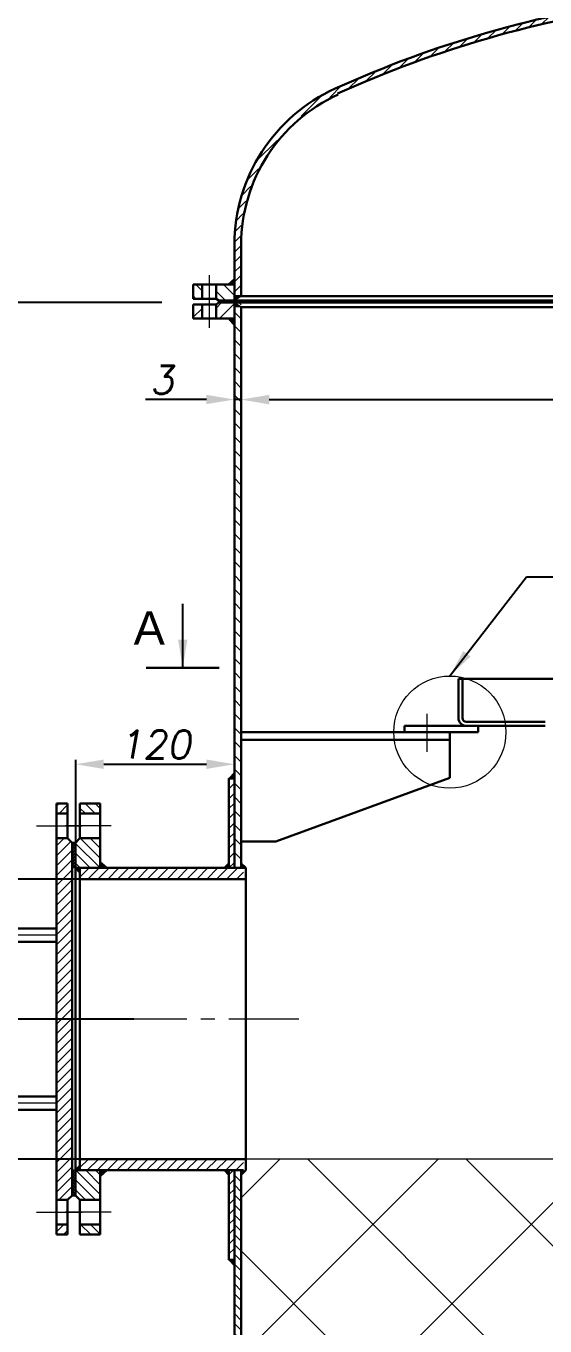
# Model space of a CAD drawing. Header units: inches. Extents: x -9 to 5931, y 0 to 8400.
# Drawn here: x 963 to 1426, y 6273 to 7434 of the extents above; entities that cross this region are included whole.
import ezdxf

# ---------------------------------------------------------------- set-up
doc = ezdxf.new("R2010")
doc.units = ezdxf.units.IN
doc.header["$LTSCALE"] = 50
doc.header["$MEASUREMENT"] = 0
doc.linetypes.add('CENTER', pattern=[2, 1.25, -0.25, 0.25, -0.25])
for name, color, linetype, lineweight in [('Dam', 2, 'Continuous', 30), ('kthuoc', 3, 'Continuous', 13), ('manh', 4, 'Continuous', 13), ('Tam', 1, 'CENTER', 13)]:
    doc.layers.add(name, color=color, linetype=linetype, lineweight=lineweight)
doc.styles.add('chu2.5', font='txt.shx', dxfattribs={"oblique": 10, "height": 25})
doc.dimstyles.new('kichthuoc2.5', dxfattribs={"dimtxt": 25, "dimasz": 25, "dimexe": 4, "dimexo": 0, "dimgap": 5, "dimtad": 1, "dimtoh": 1, "dimdec": 0, "dimzin": 0, "dimdsep": 46, "dimtxsty": 'chu2.5', "dimcen": 5, "dimclrd": 256, "dimclre": 256, "dimclrt": 256, "dimadec": 0, "dimazin": 0, "dimtfac": 1, "dimtdec": 0, "dimtmove": 0, "dimatfit": 0, "dimfxl": 0, "dimtolj": 1, "dimtzin": 0, "dimarcsym": 0})
pattern_1 = [(45, (18460.944, -284.3205), (-4.4194174, 4.4194174), [])]
pattern_2 = [(45, (22498.5065, -159.3205), (-4.4194174, 4.4194174), [])]
pattern_3 = [(135, (18460.944, -284.3205), (-4.4194174, -4.4194174), [])]

# ---------------------------------------------------------------- blocks, each defined once
blk = doc.blocks.new('*D50')
at = {"layer": 'DEFPOINTS', "color": 0}
for p in [(1149.2, 6774.9), (1149.2, 6772.6), (1007.4, 6704.9)]:
    blk.add_point(p, dxfattribs=at)
at = {"layer": 'manh', "lineweight": -2}
for p, q in [((1007.4, 6704.9), (1007.4, 6778.9)), ((1032.4, 6774.9), (1124.2, 6774.9)), ((1149.2, 6772.6), (1149.2, 6778.9))]:
    blk.add_line(p, q, dxfattribs=at)
at = {"layer": 'manh'}
for points in [[(1032.4, 6779.1), (1032.4, 6770.7), (1007.4, 6774.9)], [(1124.2, 6779.1), (1124.2, 6770.7), (1149.2, 6774.9)]]:
    blk.add_solid(points, dxfattribs=at)
at = {"layer": 'manh', "insert": (1078.3, 6792.4), "char_height": 25, "attachment_point": 5, "style": 'chu2.5'}
blk.add_mtext('\\A1;120', dxfattribs=at)
blk = doc.blocks.new('*D19')
at = {"layer": 'DEFPOINTS', "color": 0}
for p in [(1082.7, 7549.3), (735, 581.1), (961.2, 581.1)]:
    blk.add_point(p, dxfattribs=at)
at = {"layer": 'manh', "lineweight": -2}
for p, q in [((1082.7, 7549.3), (731, 7549.3)), ((735, 7524.3), (735, 606.1)), ((961.2, 581.1), (731, 581.1))]:
    blk.add_line(p, q, dxfattribs=at)
at = {"layer": 'manh'}
for points in [[(730.8, 7524.3), (739.1, 7524.3), (735, 7549.3)], [(730.8, 606.1), (739.1, 606.1), (735, 581.1)]]:
    blk.add_solid(points, dxfattribs=at)
at = {"layer": 'manh', "insert": (717.5, 4065.2), "char_height": 25, "attachment_point": 5, "rotation": 90, "style": 'chu2.5'}
blk.add_mtext('\\A1;9000', dxfattribs=at)
blk = doc.blocks.new('*D45')
at = {"layer": 'DEFPOINTS', "color": 0}
for p in [(839.5, 7549.3), (1652.2, 7549.3), (1084.4, 7187.2)]:
    blk.add_point(p, dxfattribs=at)
at = {"layer": 'manh', "lineweight": -2}
for p, q in [((1652.2, 7549.3), (835.5, 7549.3)), ((839.5, 7212.2), (839.5, 7524.3)), ((1084.4, 7187.2), (835.5, 7187.2))]:
    blk.add_line(p, q, dxfattribs=at)
at = {"layer": 'manh'}
for points in [[(835.4, 7524.3), (843.7, 7524.3), (839.5, 7549.3)], [(835.4, 7212.2), (843.7, 7212.2), (839.5, 7187.2)]]:
    blk.add_solid(points, dxfattribs=at)
at = {"layer": 'manh', "insert": (822, 7368.2), "char_height": 25, "attachment_point": 5, "rotation": 90, "style": 'chu2.5'}
blk.add_mtext('\\A1;350', dxfattribs=at)
blk = doc.blocks.new('*D15')
at = {"layer": 'DEFPOINTS', "color": 0}
for p in [(1059.4, 6547.3), (839.5, 4331.1), (1155.4, 4331.1)]:
    blk.add_point(p, dxfattribs=at)
at = {"layer": 'manh', "lineweight": -2}
for p, q in [((1059.4, 6547.3), (835.5, 6547.3)), ((839.5, 6522.3), (839.5, 4356.1)), ((1155.4, 4331.1), (835.5, 4331.1))]:
    blk.add_line(p, q, dxfattribs=at)
at = {"layer": 'manh'}
for points in [[(835.4, 6522.3), (843.7, 6522.3), (839.5, 6547.3)], [(835.4, 4356.1), (843.7, 4356.1), (839.5, 4331.1)]]:
    blk.add_solid(points, dxfattribs=at)
at = {"layer": 'manh', "insert": (822, 5439.2), "char_height": 25, "attachment_point": 5, "rotation": 90, "style": 'chu2.5'}
blk.add_mtext('\\A1;4050', dxfattribs=at)
blk = doc.blocks.new('*D14')
at = {"layer": 'DEFPOINTS', "color": 0}
for p in [(1135.9, 6672.3), (907.7, 6422.3), (1149.4, 6422.3)]:
    blk.add_point(p, dxfattribs=at)
at = {"layer": 'manh', "lineweight": -2}
for p, q in [((1135.9, 6672.3), (903.7, 6672.3)), ((907.7, 6647.3), (907.7, 6447.3)), ((1149.4, 6422.3), (903.7, 6422.3))]:
    blk.add_line(p, q, dxfattribs=at)
at = {"layer": 'manh'}
for points in [[(903.5, 6647.3), (911.8, 6647.3), (907.7, 6672.3)], [(903.5, 6447.3), (911.8, 6447.3), (907.7, 6422.3)]]:
    blk.add_solid(points, dxfattribs=at)
at = {"layer": 'manh', "insert": (890.2, 6547.3), "char_height": 25, "attachment_point": 5, "rotation": 90, "style": 'chu2.5'}
blk.add_mtext('\\A1;%%c250', dxfattribs=at)
blk = doc.blocks.new('*D63')
at = {"layer": 'DEFPOINTS', "color": 0}
for p in [(2149.2, 7121.9), (1155.2, 7116.3), (2149.2, 7100.5)]:
    blk.add_point(p, dxfattribs=at)
at = {"layer": 'kthuoc', "lineweight": -2}
for p, q in [((2149.2, 7121.9), (2149.2, 7096.5)), ((1155.2, 7116.3), (1155.2, 7096.5)), ((1180.2, 7100.5), (2124.2, 7100.5))]:
    blk.add_line(p, q, dxfattribs=at)
at = {"layer": 'kthuoc'}
for points in [[(1180.2, 7104.6), (1180.2, 7096.3), (1155.2, 7100.5)], [(2124.2, 7104.6), (2124.2, 7096.3), (2149.2, 7100.5)]]:
    blk.add_solid(points, dxfattribs=at)
at = {"layer": 'kthuoc', "insert": (1702.3, 7118), "char_height": 25, "attachment_point": 5, "style": 'chu2.5'}
blk.add_mtext('\\A1;%%c1000', dxfattribs=at)
blk = doc.blocks.new('*D72')
at = {"layer": 'DEFPOINTS', "color": 0}
for p in [(1149.2, 7100.6), (1149.2, 7096.5), (1155.2, 7096.5)]:
    blk.add_point(p, dxfattribs=at)
at = {"layer": 'kthuoc', "lineweight": -2}
for p, q in [((1124.2, 7100.6), (1069.6, 7100.6)), ((1149.2, 7096.5), (1149.2, 7104.6)), ((1155.2, 7100.6), (1149.2, 7100.6)), ((1155.2, 7096.5), (1155.2, 7104.6)), ((1180.2, 7100.6), (1205.2, 7100.6))]:
    blk.add_line(p, q, dxfattribs=at)
at = {"layer": 'kthuoc'}
for points in [[(1124.2, 7104.8), (1124.2, 7096.5), (1149.2, 7100.6)], [(1180.2, 7104.8), (1180.2, 7096.5), (1155.2, 7100.6)]]:
    blk.add_solid(points, dxfattribs=at)
at = {"layer": 'kthuoc', "insert": (1084.4, 7118.1), "char_height": 25, "attachment_point": 5, "style": 'chu2.5'}
blk.add_mtext('\\A1;3', dxfattribs=at)

msp = doc.modelspace()

# ---------------------------------------------------------------- hatches: boundary and pattern name
at = {"layer": 'kthuoc'}
h = msp.add_hatch(dxfattribs=at)
h.set_pattern_fill('ANSI31', color=256, scale=50, style=0)
h.set_pattern_definition(pattern_1)
h.paths.add_polyline_path([(1517.2, 7453.2, 0.072301), (1241.3, 7373.8, 0.063914), (1209.2, 7354), (1205.7, 7357.7, -0.064627), (1239.2, 7378.4, -0.072472), (1517.2, 7458.2)])
h = msp.add_hatch(dxfattribs=at)
h.set_pattern_fill('ANSI31', color=256, scale=50, style=0)
h.set_pattern_definition(pattern_1)
h.paths.add_polyline_path([(1209.2, 7354), (1205.7, 7357.7, 0.225788), (1149.2, 7238.9), (1149.2, 7188.9), (1154.2, 7188.9), (1154.2, 7238.9, -0.226534)])
for points in [[(1149.2, 7208.6), (1143.3, 7203.2), (1149.2, 7203.2)], [(1149.2, 7172.9), (1143.7, 7172.9), (1149.2, 7166.3)], [(1149.2, 6767.5), (1144.2, 6762.3), (1149.2, 6762.3)], [(1029.2, 6688.3), (1035.2, 6682.3), (1029.2, 6682.3)], [(1007.2, 6682.3), (1011.2, 6682.3), (1011.2, 6678.3)], [(1144.2, 6686.4), (1140.2, 6682.3), (1144.2, 6682.3)], [(1155.2, 6686.4), (1155.2, 6682.3), (1159.2, 6682.3)], [(1007.2, 6412.3), (1011.2, 6412.3), (1011.2, 6416.3)], [(1029.2, 6406.3), (1035.2, 6412.3), (1029.2, 6412.3)], [(1144.2, 6408.2), (1140.2, 6412.3), (1144.2, 6412.3)], [(1155.2, 6408.2), (1155.2, 6412.3), (1159.2, 6412.3)], [(1149.2, 6327), (1144.2, 6332.3), (1149.2, 6332.3)]]:
    msp.add_hatch(color=256, dxfattribs=at).paths.add_polyline_path(points)
h = msp.add_hatch(dxfattribs=at)
h.set_pattern_fill('ANSI38', color=256, scale=10, style=0)
h.paths.add_polyline_path([(1149.2, 7188.9), (1135.1, 7188.9), (1135.1, 7187.2), (1149.2, 7187.2)])
h = msp.add_hatch(color=256, dxfattribs=at)
h.paths.add_polyline_path([(1154.2, 7192.5), (1149.2, 7192.5), (1149.2, 7188.9)])
h.paths.add_polyline_path([(1149.2, 7187.2), (1149.2, 7183.3), (1155.2, 7183.3)])
h = msp.add_hatch(dxfattribs=at)
h.set_pattern_fill('ANSI31', color=256, scale=50, style=0)
h.set_pattern_definition(pattern_2)
h.paths.add_polyline_path([(1144.2, 6682.3), (1149.2, 6682.3), (1149.2, 6762.3), (1144.2, 6762.3)])
h = msp.add_hatch(dxfattribs=at)
h.set_pattern_fill('ANSI31', color=256, scale=50, style=0)
h.set_pattern_definition(pattern_1)
h.paths.add_polyline_path([(990.2, 6739.8), (990.2, 6730.8), (1000.2, 6730.8), (1000.2, 6739.8)])
h = msp.add_hatch(dxfattribs=at)
h.set_pattern_fill('ANSI31', color=256, scale=50, angle=90, style=0)
h.set_pattern_definition(pattern_3)
h.paths.add_polyline_path([(1011.2, 6739.8), (1029.2, 6739.8), (1029.2, 6730.8), (1011.2, 6730.8)])
h.paths.add_polyline_path([(1007.2, 6704.8), (1011.2, 6708.8), (1029.2, 6708.8), (1029.2, 6682.3), (1007.2, 6682.3)])
h = msp.add_hatch(dxfattribs=at)
h.set_pattern_fill('ANSI31', color=256, scale=50, style=0)
h.set_pattern_definition(pattern_1)
h.paths.add_polyline_path([(1004.2, 6704.8), (1000.2, 6708.8), (990.2, 6708.8), (990.2, 6547.3), (1004.2, 6547.3)])
h = msp.add_hatch(dxfattribs=at)
h.set_pattern_fill('ANSI37', color=256, scale=15, style=0)
h.set_pattern_definition([(315, (0, 13094.5536), (-1.3258252, -1.3258252), []), (225, (0, 13094.5536), (-1.3258252, 1.3258252), [])])
h.paths.add_polyline_path([(1007.2, 6682.3), (1004.2, 6682.3), (1004.2, 6704.8), (1007.2, 6704.8)])
h = msp.add_hatch(dxfattribs=at)
h.set_pattern_fill('ANSI31', color=256, scale=50, style=0)
h.set_pattern_definition([(45, (477.8466, 121.4255), (-4.4194174, 4.4194174), [])])
h.paths.add_polyline_path([(1011.2, 6682.3), (1011.2, 6672.3), (1157.2, 6672.3), (1157.2, 6682.3)])
h = msp.add_hatch(dxfattribs=at)
h.set_pattern_fill('ANSI31', color=256, scale=50, style=0)
h.set_pattern_definition(pattern_1)
h.paths.add_polyline_path([(1004.2, 6547.3), (990.2, 6547.3), (990.2, 6385.8), (1000.2, 6385.8), (1004.2, 6389.8)])
h = msp.add_hatch(dxfattribs=at)
h.set_pattern_fill('ANSI31', color=256, scale=50, style=0)
h.set_pattern_definition([(45, (477.8466, 171.4255), (-4.4194174, 4.4194174), [])])
h.paths.add_polyline_path([(1011.2, 6422.3), (1011.2, 6412.3), (1157.2, 6412.3), (1157.2, 6422.3)])
h = msp.add_hatch(dxfattribs=at)
h.set_pattern_fill('ANSI37', color=256, scale=15, style=0)
h.paths.add_polyline_path([(1007.2, 6412.3), (1004.2, 6412.3), (1004.2, 6389.8), (1007.2, 6389.8)])
h = msp.add_hatch(dxfattribs=at)
h.set_pattern_fill('ANSI31', color=256, scale=50, angle=90, style=0)
h.set_pattern_definition(pattern_3)
h.paths.add_polyline_path([(1011.2, 6363.8), (1029.2, 6363.8), (1029.2, 6354.8), (1011.2, 6354.8)])
h.paths.add_polyline_path([(1029.2, 6385.8), (1011.2, 6385.8), (1007.2, 6389.8), (1007.2, 6412.3), (1029.2, 6412.3)])
h = msp.add_hatch(dxfattribs=at)
h.set_pattern_fill('ANSI31', color=256, scale=50, style=0)
h.set_pattern_definition(pattern_2)
h.paths.add_polyline_path([(1149.2, 6412.3), (1144.2, 6412.3), (1144.2, 6332.3), (1149.2, 6332.3)])
h = msp.add_hatch(dxfattribs=at)
h.set_pattern_fill('ANSI31', color=256, scale=50, angle=90, style=0)
h.paths.add_polyline_path([(1155.2, 6412.3), (1149.2, 6412.3), (1149.2, 6200.1), (1155.2, 6200.1)])
h = msp.add_hatch(dxfattribs=at)
h.set_pattern_fill('ANSI31', color=256, scale=50, style=0)
h.set_pattern_definition(pattern_1)
h.paths.add_polyline_path([(1000.2, 6354.8), (1000.2, 6363.8), (990.2, 6363.8), (990.2, 6354.8)])
at = {"layer": 'manh'}
h = msp.add_hatch(dxfattribs=at)
h.set_pattern_fill('ANSI31', color=256, scale=70, angle=90, style=0)
h.set_pattern_definition([(135, (22498.5065, -284.3205), (-6.1871843, -6.1871843), [])])
h.paths.add_polyline_path([(1112.2, 7190.6), (1120.2, 7190.6), (1120.2, 7203.2), (1112.2, 7203.2)])
h.paths.add_polyline_path([(1132.8, 7203.2), (1132.8, 7190.6), (1135.1, 7188.9), (1149.4, 7188.9), (1149.4, 7203.2)])
h = msp.add_hatch(dxfattribs=at)
h.set_pattern_fill('ANSI31', color=256, scale=70, style=0)
h.set_pattern_definition([(45, (22498.5065, -284.3205), (-6.1871843, 6.1871843), [])])
h.paths.add_polyline_path([(1120.2, 7185.5), (1112.2, 7185.5), (1112.2, 7172.9), (1120.2, 7172.9)])
h.paths.add_polyline_path([(1132.8, 7172.9), (1149.2, 7172.9), (1149.2, 7187.2), (1135.1, 7187.2), (1132.8, 7185.5)])
h = msp.add_hatch(dxfattribs=at)
h.set_pattern_fill('ANSI31', color=256, scale=70, angle=90, style=0)
h.paths.add_polyline_path([(1155.2, 7187.2), (1149.2, 7187.2), (1149.2, 6682.3), (1155.2, 6682.3)])
h = msp.add_hatch(dxfattribs=at)
h.set_pattern_fill('ANSI37', color=256, scale=800, style=0)
edge = h.paths.add_edge_path()
edge.add_line((1155.2, 5702), (1652.2, 5702))
edge.add_line((1652.2, 5702), (1652.2, 5964))
edge.add_spline(control_points=[(1652.2, 5964), (1558.2, 6065.5), (1438.4, 6194.9), (1439.2, 6383), (1445.2, 6422.3)], knot_values=[825.567792, 825.567792, 825.567792, 825.567792, 1224.518177, 1334.321666, 1334.321666, 1334.321666, 1334.321666], degree=3, periodic=0)
edge.add_line((1445.2, 6422.3), (1432.3, 6422.3))
edge.add_line((1432.3, 6422.3), (1159.2, 6422.3))
edge.add_line((1159.2, 6422.3), (1159.2, 6412.3))
edge.add_line((1159.2, 6412.3), (1155.2, 6408.2))
edge.add_line((1155.2, 6408.2), (1155.2, 5702))
edge = h.paths.add_edge_path()
edge.add_spline(control_points=[(2149.2, 5776.8), (2133.6, 5774.7), (2086.5, 5770.3), (2015.5, 5899.8), (1798.2, 5765.4), (1700.8, 5897.9), (1652.2, 5964)], knot_values=[0, 0, 0, 0, 44.574412, 136.59516, 353.143599, 568.964577, 568.964577, 568.964577, 568.964577], degree=3, periodic=0)
edge.add_line((1652.2, 5964), (1652.2, 5702))
edge.add_line((1652.2, 5702), (2149.2, 5702))
edge.add_line((2149.2, 5702), (2149.2, 5776.8))

# ---------------------------------------------------------------- linework, layer by layer
at = {"layer": 'Dam'}
for p, q in [((1149.2, 7238.9), (1149.2, 7188.9)), ((1155.2, 7238.9), (1155.2, 7192.9)), ((1112.2, 7203.2), (1149.4, 7203.2)), ((1112.2, 7203.2), (1112.2, 7190.6)), ((1120.2, 7203.2), (1120.2, 7190.6)), ((1132.8, 7203.2), (1132.8, 7190.6)), ((1132.8, 7190.6), (1112.2, 7190.6)), ((1135.1, 7188.9), (1132.8, 7190.6)), ((1135.1, 7187.2), (1132.8, 7185.5)), ((1135.1, 7188.9), (1135.1, 7187.2)), ((1135.1, 7188.9), (1652.2, 7188.9)), ((1135.1, 7187.2), (1652.2, 7187.2)), ((1149.2, 7192.9), (1652.2, 7192.9)), ((1149.2, 7187.2), (1149.2, 6682.3)), ((1112.2, 7185.5), (1112.2, 7172.9)), ((1112.2, 7185.5), (1132.8, 7185.5)), ((1120.2, 7185.5), (1120.2, 7172.9)), ((1132.8, 7185.5), (1132.8, 7172.9)), ((1155.2, 7183.2), (1155.2, 6682.3)), ((1155.2, 7183.2), (1652.2, 7183.2)), ((1112.2, 7172.9), (1149.2, 7172.9)), ((1070.4, 6861.1), (1135.6, 6861.1)), ((1349.2, 6851.2), (1552.2, 6851.2)), ((1349.2, 6851.2), (1349.2, 6816.2)), ((1352.7, 6851.2), (1352.7, 6816.2)), ((1155.2, 6803.6), (1366.9, 6803.6)), ((1356.2, 6809.2), (1300.9, 6809.2)), ((1300.9, 6803.6), (1300.9, 6809.2)), ((1341.5, 6803.6), (1341.5, 6762.9)), ((1356.2, 6812.7), (1426.5, 6812.7)), ((1356.2, 6809.2), (1426.5, 6809.2)), ((1366.9, 6803.6), (1366.9, 6809.2)), ((1155.2, 6796.6), (1341.5, 6796.6)), ((1149.2, 6762.3), (1144.2, 6762.3)), ((1144.2, 6762.3), (1144.2, 6682.3)), ((1341.5, 6762.9), (1186, 6705.9)), ((990.2, 6739.8), (990.2, 6547.3)), ((990.2, 6739.8), (1000.2, 6739.8)), ((1000.2, 6739.8), (1000.2, 6708.8)), ((1029.2, 6739.8), (1011.2, 6739.8)), ((1011.2, 6739.8), (1011.2, 6708.8)), ((1029.2, 6739.8), (1029.2, 6682.3)), ((990.2, 6730.8), (1000.2, 6730.8)), ((1029.2, 6730.8), (1011.2, 6730.8)), ((990.2, 6708.8), (1000.2, 6708.8)), ((1000.2, 6708.8), (1004.2, 6704.8)), ((1007.2, 6704.8), (1004.2, 6704.8)), ((1004.2, 6704.8), (1004.2, 6547.3)), ((1004.2, 6704.8), (1004.2, 6547.3)), ((1011.2, 6708.8), (1007.2, 6704.8)), ((1007.2, 6704.8), (1007.2, 6547.3)), ((1007.2, 6704.8), (1007.2, 6547.3)), ((1029.2, 6708.8), (1011.2, 6708.8)), ((1186, 6705.9), (1155.2, 6705.9)), ((1029.2, 6687.5), (1035.2, 6682.3)), ((1007.2, 6682.3), (1011.2, 6678.3)), ((1159.2, 6682.3), (1007.2, 6682.3)), ((1011.2, 6682.3), (1011.2, 6547.3)), ((1140.2, 6682.3), (1144.2, 6686.4)), ((1159.2, 6682.3), (1155.2, 6686.4)), ((1159.2, 6682.3), (1159.2, 6547.3)), ((1159.2, 6672.3), (1011.2, 6672.3)), ((990.2, 6628.3), (950.2, 6628.3)), ((990.2, 6616.3), (950.2, 6616.3)), ((990.2, 6354.8), (990.2, 6547.3)), ((1004.2, 6389.8), (1004.2, 6547.3)), ((1007.2, 6389.8), (1007.2, 6547.3)), ((1011.2, 6412.3), (1011.2, 6547.3)), ((1159.2, 6412.3), (1159.2, 6547.3)), ((990.2, 6478.3), (950.2, 6478.3)), ((990.2, 6466.3), (950.2, 6466.3)), ((1159.2, 6422.3), (1011.2, 6422.3)), ((1007.2, 6412.3), (1011.2, 6416.3)), ((1157.2, 6412.3), (1007.2, 6412.3)), ((1029.2, 6407), (1035.2, 6412.3)), ((1029.2, 6354.8), (1029.2, 6412.3)), ((1140.2, 6412.3), (1144.2, 6408.2)), ((1144.2, 6332.3), (1144.2, 6412.3)), ((1149.2, 6412.3), (1149.2, 5702)), ((1155.2, 6412.3), (1155.2, 5702)), ((1159.2, 6412.3), (1155.2, 6408.2)), ((990.2, 6385.8), (1000.2, 6385.8)), ((1000.2, 6385.8), (1004.2, 6389.8)), ((1000.2, 6354.8), (1000.2, 6385.8)), ((1007.2, 6389.8), (1004.2, 6389.8)), ((1011.2, 6385.8), (1007.2, 6389.8)), ((1011.2, 6354.8), (1011.2, 6385.8)), ((1029.2, 6385.8), (1011.2, 6385.8)), ((990.2, 6363.8), (1000.2, 6363.8)), ((1029.2, 6363.8), (1011.2, 6363.8)), ((990.2, 6354.8), (1000.2, 6354.8)), ((1029.2, 6354.8), (1011.2, 6354.8)), ((1149.2, 6332.3), (1144.2, 6332.3))]:
    msp.add_line(p, q, dxfattribs=at)
for centre, radius, start, end in [((1652.2, 6464.3), 1003, 97.7353, 114.3157), ((1652.2, 6464.3), 998, 97.7743, 114.3157), ((1302.2, 7238.9), 153, 114.3157, 180), ((1302.2, 7238.9), 147, 114.3157, 180), ((1356.2, 6816.2), 7, 180, 270), ((1356.2, 6816.2), 3.5, 180, 270)]:
    msp.add_arc(centre, radius, start, end, dxfattribs=at)
at = {"layer": 'kthuoc'}
for p, q in [((1149.2, 7208.6), (1143.3, 7203.2)), ((1149.2, 7188.9), (1154.2, 7192.5)), ((1154.2, 7192.5), (1149.2, 7192.5)), ((1149.2, 7189.9), (1149.2, 7186.3)), ((1149.2, 7187.2), (1155.2, 7183.3)), ((1155.2, 7183.3), (1149.2, 7183.3)), ((1143.7, 7172.9), (1149.2, 7166.3)), ((1144.2, 6762.3), (1149.2, 6767.5)), ((1007.2, 6682.3), (1004.4, 6682.3)), ((1007.2, 6412.3), (1004.2, 6412.3)), ((1144.2, 6332.3), (1149.2, 6327))]:
    msp.add_line(p, q, dxfattribs=at)
at = {"layer": 'manh'}
for p, q in [((1103, 6861.1), (1103, 6918.1)), ((1456.1, 6422.3), (1145.9, 6422.3))]:
    msp.add_line(p, q, dxfattribs=at)
msp.add_circle((1341.5, 6803.6), 50.1, dxfattribs=at)
at = {"layer": 'Tam'}
for p, q in [((1126.5, 7211.6), (1126.5, 7164.6)), ((1321.2, 6786), (1321.2, 6819.9)), ((972.5, 6719.8), (1013.2, 6719.8)), ((973.5, 6719.8), (1009.3, 6719.8)), ((1039, 6719.8), (998.3, 6719.8)), ((1038, 6719.8), (1002.2, 6719.8)), ((990.2, 6622.3), (950.2, 6622.3)), ((1206.6, 6547.3), (921.4, 6547.3)), ((990.2, 6472.3), (950.2, 6472.3)), ((972.5, 6374.8), (1013.2, 6374.8)), ((973.5, 6374.8), (1009.3, 6374.8)), ((1039, 6374.8), (998.3, 6374.8)), ((1038, 6374.8), (1002.2, 6374.8))]:
    msp.add_line(p, q, dxfattribs=at)

# ---------------------------------------------------------------- texts
at = {"layer": 'manh', "insert": (1059.1, 6896.6), "char_height": 30, "width": 272.762, "attachment_point": 4}
msp.add_mtext('{\\f.VnArial|b0|i0|c0|p34;A}', dxfattribs=at)

# ---------------------------------------------------------------- dimensions: what is measured, and where the dimension line sits
at = {"layer": 'kthuoc'}
dim = msp.add_linear_dim(base=(1149.2, 7100.6), p1=(1155.2, 7096.5), p2=(1149.2, 7096.5), text='3', dimstyle='kichthuoc2.5', dxfattribs=at)
dim.commit()
dim.dimension.update_dxf_attribs({"geometry": '*D72', "text_midpoint": (1084.4, 7118.1)})
dim = msp.add_linear_dim(base=(2149.2, 7100.5), p1=(1155.2, 7116.3), p2=(2149.2, 7121.9), text='%%c1000', dimstyle='kichthuoc2.5', dxfattribs=at)
dim.commit()
dim.dimension.update_dxf_attribs({"geometry": '*D63', "text_midpoint": (1702.3, 7100.5), "dimtype": 160})
at = {"layer": 'manh'}
for base, p1, p2, text, picture, middle in [((735, 581.1), (1082.7, 7549.3), (961.2, 581.1), '9000', '*D19', (717.5, 4065.2)), ((839.5, 7549.3), (1084.4, 7187.2), (1652.2, 7549.3), '350', '*D45', (822, 7368.2)), ((907.7, 6422.3), (1135.9, 6672.3), (1149.4, 6422.3), '%%c<>', '*D14', (890.2, 6547.3)), ((839.5, 4331.1), (1059.4, 6547.3), (1155.4, 4331.1), '4050', '*D15', (822, 5439.2))]:
    dim = msp.add_linear_dim(base=base, p1=p1, p2=p2, angle=90, text=text, dimstyle='kichthuoc2.5', dxfattribs=at)
    dim.commit()
    dim.dimension.update_dxf_attribs({"geometry": picture, "text_midpoint": middle})
dim = msp.add_linear_dim(base=(1149.2, 6774.9), p1=(1007.4, 6704.9), p2=(1149.2, 6772.6), text='120', dimstyle='kichthuoc2.5', dxfattribs=at)
dim.commit()
dim.dimension.update_dxf_attribs({"geometry": '*D50', "text_midpoint": (1078.3, 6792.4)})

# ---------------------------------------------------------------- leaders
at = {"layer": 'manh', "annotation_type": 0, "has_hookline": 1, "hookline_direction": 0, "text_width": 29.4}
msp.add_leader([(1341.5, 6853.8), (1410, 6942.3), (1435, 6942.3)], dimstyle='kichthuoc2.5', override={"dimgap": 5, "dimtad": 0}, dxfattribs=at)
at = {"layer": 'manh'}
msp.add_leader([(1103, 6861.1), (1103, 6918.1)], dimstyle='kichthuoc2.5', override={"dimgap": 5, "dimtad": 0}, dxfattribs=at)

doc.saveas('drawing.dxf')
